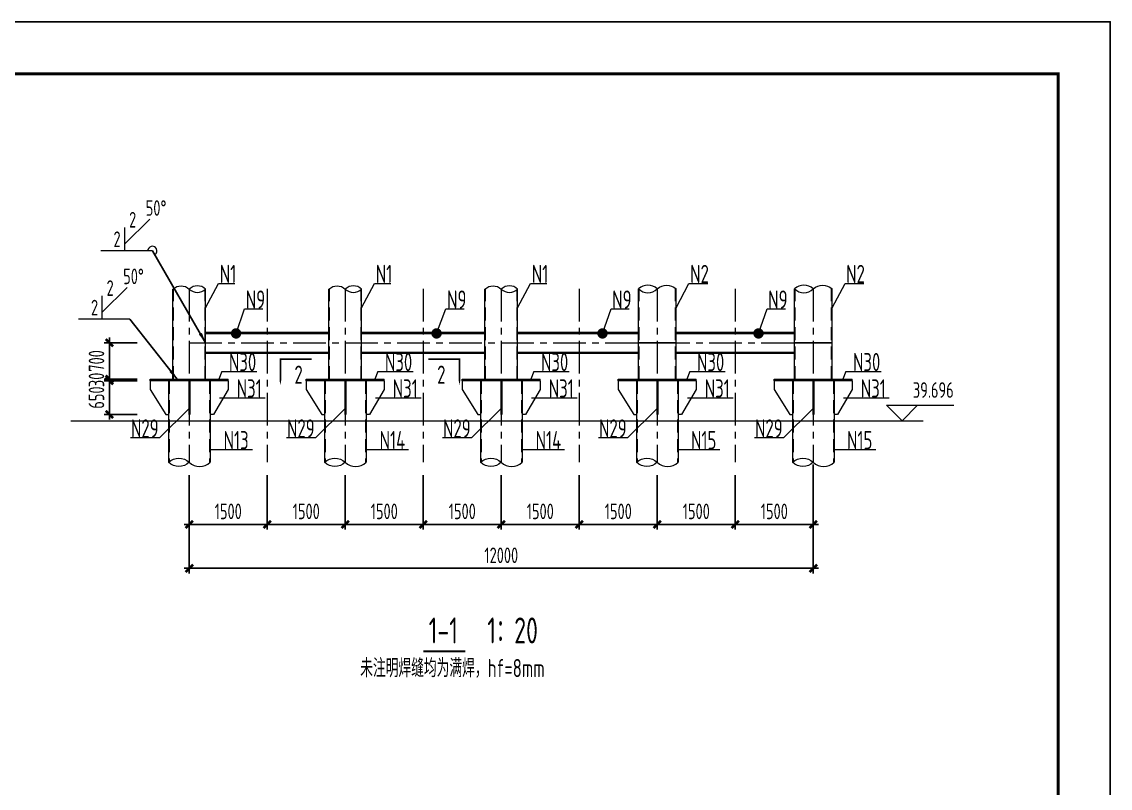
# Model space of a CAD drawing. Extents: x -2876908 to 633791, y -1383861 to 872234.
# Drawn here: x 529141 to 633791, y -1007135 to -933410 of the extents above; entities that cross this region are included whole.
import ezdxf
from ezdxf.enums import TextEntityAlignment as Align

# ---------------------------------------------------------------- set-up
doc = ezdxf.new("R2010")
doc.units = 0
doc.header["$LTSCALE"] = 5
doc.header["$MEASUREMENT"] = 0
for name, pattern in [('CENTER', [2, 1.25, -0.25, 0.25, -0.25]), ('DASH', [0.35, 0.25, -0.1]), ('DASHED', [0.75, 0.5, -0.25])]:
    doc.linetypes.add(name, pattern=pattern)
doc.layers.get('0').update_dxf_attribs({"linetype": 'CONTINUOUS', "lineweight": 25})
doc.layers.get('DEFPOINTS').update_dxf_attribs({"color": 35, "linetype": 'CONTINUOUS', "lineweight": 13})
for name, color, linetype, lineweight in [('1粗实线', 1, 'CONTINUOUS', 30), ('3中心线', 6, 'CENTER', 18), ('4虚线', 2, 'DASHED', 18), ('5标注', 3, 'CONTINUOUS', 15), ('6文本', 7, 'CONTINUOUS', 15), ('7边界线', 8, 'CONTINUOUS', 15), ('8轮廓线', 4, 'CONTINUOUS', 15), ('DIM', 3, 'CONTINUOUS', 0), ('HFZT', 5, 'CONTINUOUS', 15), ('REIND', 1, 'CONTINUOUS', 0), ('STXT_HF', 7, 'CONTINUOUS', 0), ('THIN', 7, 'CONTINUOUS', 0)]:
    doc.layers.add(name, color=color, linetype=linetype, lineweight=lineweight)
doc.layers.add('M_Dim', color=3, linetype='CONTINUOUS')
doc.styles.get("Standard").update_dxf_attribs({"font": '', "width": 0.7})
doc.styles.add('TSSD_Dimension', font='tssdeng.shx', dxfattribs={"width": 0.7, "bigfont": 'hztxt.shx'})
doc.styles.add('TSSD_Label', font='tssdeng.shx', dxfattribs={"width": 0.7, "bigfont": 'hztxt.shx'})
doc.styles.add('TSSD_NORM', font='tssdeng.shx', dxfattribs={"width": 0.7, "bigfont": 'hztxt.shx'})
doc.styles.get('Standard').set_extended_font_data('SimSun')
doc.dimstyles.new('SJSYB-(50)$7', dxfattribs={"dimscale": 50, "dimtxt": 3.5, "dimasz": 1.5, "dimexe": 1, "dimexo": 1, "dimgap": 0.65, "dimtad": 1, "dimdec": 0, "dimzin": 0, "dimdsep": 46, "dimtxsty": 'TSSD_NORM', "dimblk": 'OBLIQUE', "dimcen": 0, "dimclrd": 256, "dimclre": 256, "dimclrt": 7, "dimadec": 0, "dimazin": 0, "dimtfac": 1, "dimtdec": 0, "dimtmove": 1, "dimatfit": 3, "dimldrblk": 'NONE', "dimfxl": 4, "dimfxlon": 1, "dimtolj": 1, "dimtzin": 0, "dimlwd": -1, "dimlwe": -1, "dimarcsym": 0})
doc.dimstyles.new('TSSD_100_100', dxfattribs={"dimtxt": 300, "dimasz": 100, "dimexe": 100, "dimexo": 250, "dimgap": 100, "dimtad": 1, "dimdec": 0, "dimzin": 0, "dimdsep": 46, "dimtxsty": 'TSSD_Dimension', "dimblk": 'ARCHTICK', "dimblk1": 'ARCHTICK', "dimblk2": 'ARCHTICK', "dimcen": 0, "dimdle": 100, "dimclrt": 7, "dimadec": 0, "dimazin": 0, "dimtfac": 1, "dimtdec": 0, "dimtix": 1, "dimtmove": 2, "dimatfit": 3, "dimfxl": 1, "dimtolj": 1, "dimtzin": 0, "dimarcsym": 0})
doc.dimstyles.new('TSSD_LEADER_STYLE_200.0', dxfattribs={"dimtxt": 0.18, "dimasz": 200, "dimexe": 0.18, "dimexo": 0.0625, "dimgap": 0.09, "dimtad": 0, "dimtih": 1, "dimtoh": 1, "dimdec": 4, "dimzin": 0, "dimdsep": 46, "dimtxsty": 'Standard', "dimcen": 0.09, "dimadec": 0, "dimazin": 0, "dimtfac": 1, "dimtdec": 4, "dimtofl": 0, "dimtmove": 0, "dimatfit": 3, "dimfxl": 1, "dimtolj": 1, "dimtzin": 0, "dimarcsym": 0})

# ---------------------------------------------------------------- blocks, each defined once
blk = doc.blocks.new('施工设计图框')
at = {"color": 7, "linetype": 'Continuous'}
blk.add_lwpolyline([(-395.5, -13.5), (-395.5, 283.5), (24.5, 283.5), (24.5, -13.5), (-395.5, -13.5)], dxfattribs=at)
at = {"layer": '1粗实线', "color": 7, "linetype": 'Continuous', "const_width": 0.6}
blk.add_lwpolyline([(-370.5, -3.5), (-370.5, 273.5), (14.5, 273.5), (14.5, -3.5), (-370.5, -3.5)], dxfattribs=at)
at = {"layer": 'HFZT', "color": 2, "style": 'TSSD_NORM', "width": 0.7}
for tag, height, p in [('比例尺', 2.5, (7.25, 17.5)), ('图号', 2.5, (-20.49, 3.5)), ('日期', 2.5, (7.25, 3.5)), ('图名', 4, (-76.24, 0.75))]:
    blk.add_attdef(tag, text='', height=height, dxfattribs=at).set_placement(p, align=Align.MIDDLE)
blk = doc.blocks.new('_None')
blk = doc.blocks.new('_Oblique')
at = {"color": 0, "linetype": 'ByBlock', "lineweight": -2}
blk.add_line((-0.5, -0.5), (0.5, 0.5), dxfattribs=at)
blk = doc.blocks.new('_ArchTick')
at = {"color": 0, "linetype": 'ByBlock', "const_width": 0.5}
blk.add_lwpolyline([(-0.71, -0.71), (0.71, 0.71)], dxfattribs=at)
blk = doc.blocks.new('*D1439')
at = {"layer": 'DEFPOINTS', "color": 0, "transparency": 16777216}
for p in [(545244, -975778), (552744, -975778), (552744, -981755)]:
    blk.add_point(p, dxfattribs=at)
at = {"layer": 'DIM', "color": 0, "lineweight": -2, "transparency": 16777216}
for p, q in [((545244, -977028), (545244, -982255)), ((552744, -977028), (552744, -982255)), ((544744, -981755), (553244, -981755))]:
    blk.add_line(p, q, dxfattribs=at)
at = {"layer": 'DIM', "color": 0, "lineweight": -2, "transparency": 16777216, "xscale": 500, "yscale": 500, "zscale": 500, "rotation": 180}
blk.add_blockref('_ArchTick', (545244, -981755), dxfattribs=at)
at = {"layer": 'DIM', "color": 0, "lineweight": -2, "transparency": 16777216, "xscale": 500, "yscale": 500, "zscale": 500}
blk.add_blockref('_ArchTick', (552744, -981755), dxfattribs=at)
at = {"layer": 'DIM', "color": 7, "transparency": 16777216, "insert": (548994, -980505), "char_height": 1500, "attachment_point": 5, "style": 'TSSD_Dimension'}
blk.add_mtext('\\A1;1500', dxfattribs=at)
blk = doc.blocks.new('*D1440')
at = {"layer": 'DEFPOINTS', "color": 0, "transparency": 16777216}
for p in [(605244, -974750), (545244, -975778), (605244, -985980)]:
    blk.add_point(p, dxfattribs=at)
at = {"layer": 'DIM', "color": 0, "lineweight": -2, "transparency": 16777216}
for p, q in [((605244, -976000), (605244, -986480)), ((545244, -977028), (545244, -986480)), ((544744, -985980), (605744, -985980))]:
    blk.add_line(p, q, dxfattribs=at)
at = {"layer": 'DIM', "color": 0, "lineweight": -2, "transparency": 16777216, "xscale": 500, "yscale": 500, "zscale": 500, "rotation": 180}
blk.add_blockref('_ArchTick', (545244, -985980), dxfattribs=at)
at = {"layer": 'DIM', "color": 0, "lineweight": -2, "transparency": 16777216, "xscale": 500, "yscale": 500, "zscale": 500}
blk.add_blockref('_ArchTick', (605244, -985980), dxfattribs=at)
at = {"layer": 'DIM', "color": 7, "transparency": 16777216, "insert": (575244, -984730), "char_height": 1500, "attachment_point": 5, "style": 'TSSD_Dimension'}
blk.add_mtext('\\A1;12000', dxfattribs=at)
blk = doc.blocks.new('*D1441')
at = {"layer": 'DEFPOINTS', "color": 0, "transparency": 16777216}
for p in [(552744, -975778), (560244, -975778), (560244, -981755)]:
    blk.add_point(p, dxfattribs=at)
at = {"layer": 'DIM', "color": 0, "lineweight": -2, "transparency": 16777216}
for p, q in [((552744, -977028), (552744, -982255)), ((560244, -977028), (560244, -982255)), ((552244, -981755), (560744, -981755))]:
    blk.add_line(p, q, dxfattribs=at)
at = {"layer": 'DIM', "color": 0, "lineweight": -2, "transparency": 16777216, "xscale": 500, "yscale": 500, "zscale": 500, "rotation": 180}
blk.add_blockref('_ArchTick', (552744, -981755), dxfattribs=at)
at = {"layer": 'DIM', "color": 0, "lineweight": -2, "transparency": 16777216, "xscale": 500, "yscale": 500, "zscale": 500}
blk.add_blockref('_ArchTick', (560244, -981755), dxfattribs=at)
at = {"layer": 'DIM', "color": 7, "transparency": 16777216, "insert": (556494, -980505), "char_height": 1500, "attachment_point": 5, "style": 'TSSD_Dimension'}
blk.add_mtext('\\A1;1500', dxfattribs=at)
blk = doc.blocks.new('*D1442')
at = {"layer": 'DEFPOINTS', "color": 0, "transparency": 16777216}
for p in [(560244, -975778), (567744, -975778), (567744, -981755)]:
    blk.add_point(p, dxfattribs=at)
at = {"layer": 'DIM', "color": 0, "lineweight": -2, "transparency": 16777216}
for p, q in [((560244, -977028), (560244, -982255)), ((567744, -977028), (567744, -982255)), ((559744, -981755), (568244, -981755))]:
    blk.add_line(p, q, dxfattribs=at)
at = {"layer": 'DIM', "color": 0, "lineweight": -2, "transparency": 16777216, "xscale": 500, "yscale": 500, "zscale": 500, "rotation": 180}
blk.add_blockref('_ArchTick', (560244, -981755), dxfattribs=at)
at = {"layer": 'DIM', "color": 0, "lineweight": -2, "transparency": 16777216, "xscale": 500, "yscale": 500, "zscale": 500}
blk.add_blockref('_ArchTick', (567744, -981755), dxfattribs=at)
at = {"layer": 'DIM', "color": 7, "transparency": 16777216, "insert": (563994, -980505), "char_height": 1500, "attachment_point": 5, "style": 'TSSD_Dimension'}
blk.add_mtext('\\A1;1500', dxfattribs=at)
blk = doc.blocks.new('*D1443')
at = {"layer": 'DEFPOINTS', "color": 0, "transparency": 16777216}
for p in [(567744, -975778), (575244, -975778), (575244, -981755)]:
    blk.add_point(p, dxfattribs=at)
at = {"layer": 'DIM', "color": 0, "lineweight": -2, "transparency": 16777216}
for p, q in [((567744, -977028), (567744, -982255)), ((575244, -977028), (575244, -982255)), ((567244, -981755), (575744, -981755))]:
    blk.add_line(p, q, dxfattribs=at)
at = {"layer": 'DIM', "color": 0, "lineweight": -2, "transparency": 16777216, "xscale": 500, "yscale": 500, "zscale": 500, "rotation": 180}
blk.add_blockref('_ArchTick', (567744, -981755), dxfattribs=at)
at = {"layer": 'DIM', "color": 0, "lineweight": -2, "transparency": 16777216, "xscale": 500, "yscale": 500, "zscale": 500}
blk.add_blockref('_ArchTick', (575244, -981755), dxfattribs=at)
at = {"layer": 'DIM', "color": 7, "transparency": 16777216, "insert": (571494, -980505), "char_height": 1500, "attachment_point": 5, "style": 'TSSD_Dimension'}
blk.add_mtext('\\A1;1500', dxfattribs=at)
blk = doc.blocks.new('*D1444')
at = {"layer": 'DEFPOINTS', "color": 0, "transparency": 16777216}
for p in [(575244, -975778), (582744, -975778), (582744, -981755)]:
    blk.add_point(p, dxfattribs=at)
at = {"layer": 'DIM', "color": 0, "lineweight": -2, "transparency": 16777216}
for p, q in [((575244, -977028), (575244, -982255)), ((582744, -977028), (582744, -982255)), ((574744, -981755), (583244, -981755))]:
    blk.add_line(p, q, dxfattribs=at)
at = {"layer": 'DIM', "color": 0, "lineweight": -2, "transparency": 16777216, "xscale": 500, "yscale": 500, "zscale": 500, "rotation": 180}
blk.add_blockref('_ArchTick', (575244, -981755), dxfattribs=at)
at = {"layer": 'DIM', "color": 0, "lineweight": -2, "transparency": 16777216, "xscale": 500, "yscale": 500, "zscale": 500}
blk.add_blockref('_ArchTick', (582744, -981755), dxfattribs=at)
at = {"layer": 'DIM', "color": 7, "transparency": 16777216, "insert": (578994, -980505), "char_height": 1500, "attachment_point": 5, "style": 'TSSD_Dimension'}
blk.add_mtext('\\A1;1500', dxfattribs=at)
blk = doc.blocks.new('*D1445')
at = {"layer": 'DEFPOINTS', "color": 0, "transparency": 16777216}
for p in [(582744, -975778), (590244, -975778), (590244, -981755)]:
    blk.add_point(p, dxfattribs=at)
at = {"layer": 'DIM', "color": 0, "lineweight": -2, "transparency": 16777216}
for p, q in [((582744, -977028), (582744, -982255)), ((590244, -977028), (590244, -982255)), ((582244, -981755), (590744, -981755))]:
    blk.add_line(p, q, dxfattribs=at)
at = {"layer": 'DIM', "color": 0, "lineweight": -2, "transparency": 16777216, "xscale": 500, "yscale": 500, "zscale": 500, "rotation": 180}
blk.add_blockref('_ArchTick', (582744, -981755), dxfattribs=at)
at = {"layer": 'DIM', "color": 0, "lineweight": -2, "transparency": 16777216, "xscale": 500, "yscale": 500, "zscale": 500}
blk.add_blockref('_ArchTick', (590244, -981755), dxfattribs=at)
at = {"layer": 'DIM', "color": 7, "transparency": 16777216, "insert": (586494, -980505), "char_height": 1500, "attachment_point": 5, "style": 'TSSD_Dimension'}
blk.add_mtext('\\A1;1500', dxfattribs=at)
blk = doc.blocks.new('*D1446')
at = {"layer": 'DEFPOINTS', "color": 0, "transparency": 16777216}
for p in [(537574, -967933), (541494, -967933), (541494, -971183)]:
    blk.add_point(p, dxfattribs=at)
at = {"layer": 'DIM', "color": 0, "lineweight": -2, "transparency": 16777216}
for p, q in [((540244, -967933), (537074, -967933)), ((537574, -971683), (537574, -967433)), ((540244, -971183), (537074, -971183))]:
    blk.add_line(p, q, dxfattribs=at)
at = {"layer": 'DIM', "color": 0, "lineweight": -2, "transparency": 16777216, "xscale": 500, "yscale": 500, "zscale": 500}
for p, rotation in [((537574, -967933), 90), ((537574, -971183), 270)]:
    blk.add_blockref('_ArchTick', p, dxfattribs=dict(at, rotation=rotation))
at = {"layer": 'DIM', "color": 7, "transparency": 16777216, "insert": (536324, -969558), "char_height": 1500, "attachment_point": 5, "rotation": 90, "style": 'TSSD_Dimension'}
blk.add_mtext('\\A1;650', dxfattribs=at)
blk = doc.blocks.new('*D1447')
at = {"layer": 'DEFPOINTS', "color": 0, "transparency": 16777216}
for p in [(537574, -967783), (541494, -967783), (541494, -967933)]:
    blk.add_point(p, dxfattribs=at)
at = {"layer": 'DIM', "color": 0, "lineweight": -2, "transparency": 16777216}
for p, q in [((540244, -967783), (537074, -967783)), ((540244, -967933), (537074, -967933)), ((537574, -967783), (537574, -967283)), ((537574, -967933), (537574, -967783)), ((537574, -967933), (537574, -968433))]:
    blk.add_line(p, q, dxfattribs=at)
at = {"layer": 'DIM', "color": 0, "lineweight": -2, "transparency": 16777216, "xscale": 500, "yscale": 500, "zscale": 500}
for p, rotation in [((537574, -967783), 270), ((537574, -967933), 90)]:
    blk.add_blockref('_ArchTick', p, dxfattribs=dict(at, rotation=rotation))
at = {"layer": 'DIM', "color": 7, "transparency": 16777216, "insert": (536324, -967858), "char_height": 1500, "attachment_point": 5, "rotation": 90, "style": 'TSSD_Dimension'}
blk.add_mtext('\\A1;30', dxfattribs=at)
blk = doc.blocks.new('*D1448')
at = {"layer": 'DEFPOINTS', "color": 0, "transparency": 16777216}
for p in [(537574, -964283), (541494, -964283), (541494, -967783)]:
    blk.add_point(p, dxfattribs=at)
at = {"layer": 'DIM', "color": 0, "lineweight": -2, "transparency": 16777216}
for p, q in [((537574, -968283), (537574, -963783)), ((540244, -964283), (537074, -964283)), ((540244, -967783), (537074, -967783))]:
    blk.add_line(p, q, dxfattribs=at)
at = {"layer": 'DIM', "color": 0, "lineweight": -2, "transparency": 16777216, "xscale": 500, "yscale": 500, "zscale": 500}
for p, rotation in [((537574, -964283), 90), ((537574, -967783), 270)]:
    blk.add_blockref('_ArchTick', p, dxfattribs=dict(at, rotation=rotation))
at = {"layer": 'DIM', "color": 7, "transparency": 16777216, "insert": (536324, -966033), "char_height": 1500, "attachment_point": 5, "rotation": 90, "style": 'TSSD_Dimension'}
blk.add_mtext('\\A1;700', dxfattribs=at)
blk = doc.blocks.new('_WELD008')
at = {"color": 0, "linetype": 'ByBlock'}
for p, q in [((0, 0.3), (1.061, 1.361)), ((0, 0), (0, 1))]:
    blk.add_line(p, q, dxfattribs=at)
for tag, p in [('C', (1.286, 1.416)), ('B', (0.288, 0.856)), ('A', (-0.303, -0.009))]:
    blk.add_attdef(tag, text='', height=0.8, dxfattribs=at).set_placement(p, align=Align.CENTER)
blk = doc.blocks.new('*D1449')
at = {"layer": 'DEFPOINTS', "color": 0, "transparency": 16777216}
for p in [(590244, -975778), (597744, -975778), (597744, -981755)]:
    blk.add_point(p, dxfattribs=at)
at = {"layer": 'DIM', "color": 0, "lineweight": -2, "transparency": 16777216}
for p, q in [((590244, -977028), (590244, -982255)), ((597744, -977028), (597744, -982255)), ((589744, -981755), (598244, -981755))]:
    blk.add_line(p, q, dxfattribs=at)
at = {"layer": 'DIM', "color": 0, "lineweight": -2, "transparency": 16777216, "xscale": 500, "yscale": 500, "zscale": 500, "rotation": 180}
blk.add_blockref('_ArchTick', (590244, -981755), dxfattribs=at)
at = {"layer": 'DIM', "color": 0, "lineweight": -2, "transparency": 16777216, "xscale": 500, "yscale": 500, "zscale": 500}
blk.add_blockref('_ArchTick', (597744, -981755), dxfattribs=at)
at = {"layer": 'DIM', "color": 7, "transparency": 16777216, "insert": (593994, -980505), "char_height": 1500, "attachment_point": 5, "style": 'TSSD_Dimension'}
blk.add_mtext('\\A1;1500', dxfattribs=at)
blk = doc.blocks.new('*D1450')
at = {"layer": 'DEFPOINTS', "color": 0, "transparency": 16777216}
for p in [(597744, -975778), (605244, -975778), (605244, -981755)]:
    blk.add_point(p, dxfattribs=at)
at = {"layer": 'DIM', "color": 0, "lineweight": -2, "transparency": 16777216}
for p, q in [((597744, -977028), (597744, -982255)), ((605244, -977028), (605244, -982255)), ((597244, -981755), (605744, -981755))]:
    blk.add_line(p, q, dxfattribs=at)
at = {"layer": 'DIM', "color": 0, "lineweight": -2, "transparency": 16777216, "xscale": 500, "yscale": 500, "zscale": 500, "rotation": 180}
blk.add_blockref('_ArchTick', (597744, -981755), dxfattribs=at)
at = {"layer": 'DIM', "color": 0, "lineweight": -2, "transparency": 16777216, "xscale": 500, "yscale": 500, "zscale": 500}
blk.add_blockref('_ArchTick', (605244, -981755), dxfattribs=at)
at = {"layer": 'DIM', "color": 7, "transparency": 16777216, "insert": (601494, -980505), "char_height": 1500, "attachment_point": 5, "style": 'TSSD_Dimension'}
blk.add_mtext('\\A1;1500', dxfattribs=at)

msp = doc.modelspace()

# ---------------------------------------------------------------- linework, layer by layer
at = {"layer": '3中心线', "ltscale": 500}
for p, q in [((545243.806, -959111.558), (545243.806, -975777.804)), ((552743.806, -959111.558), (552743.806, -975777.804)), ((560243.806, -959111.558), (560243.806, -975777.804)), ((567743.806, -959111.558), (567743.806, -975777.804)), ((575243.806, -959111.558), (575243.806, -975777.804)), ((582743.806, -959111.558), (582743.806, -975777.804)), ((590243.806, -959111.558), (590243.806, -975777.804)), ((597743.806, -959111.558), (597743.806, -975777.804)), ((605243.806, -959111.558), (605243.806, -975777.804)), ((545243.806, -964282.661), (607043.806, -964282.661))]:
    msp.add_line(p, q, dxfattribs=at)
at = {"layer": '4虚线', "ltscale": 500}
for p, q in [((543718.806, -967782.661), (543718.806, -959125.48)), ((546768.806, -967782.661), (546768.806, -959125.48)), ((558718.806, -967782.661), (558718.806, -959125.48)), ((561768.806, -967782.661), (561768.806, -959125.48)), ((573718.806, -967782.661), (573718.806, -959125.48)), ((576768.806, -967782.661), (576768.806, -959125.48)), ((588503.806, -967782.661), (588503.806, -959165.269)), ((591983.806, -967782.661), (591983.806, -959111.558)), ((603503.806, -967782.661), (603503.806, -959165.269)), ((606983.806, -967782.661), (606983.806, -959111.558)), ((543303.806, -967932.661), (543303.806, -975777.804)), ((547183.806, -967932.661), (547183.806, -975777.804)), ((558303.806, -967932.661), (558303.806, -975777.804)), ((562183.806, -967932.661), (562183.806, -975777.804)), ((573303.806, -967932.661), (573303.806, -975777.804)), ((577183.806, -967932.661), (577183.806, -975777.804)), ((588303.806, -967932.661), (588303.806, -975777.804)), ((592183.806, -967932.661), (592183.806, -975777.804)), ((603303.806, -967932.661), (603303.806, -975777.804)), ((607183.806, -967932.661), (607183.806, -975777.804))]:
    msp.add_line(p, q, dxfattribs=at)
at = {"layer": '5标注'}
for p, q in [((549745.017, -963387.661), (550568.112, -961037.475)), ((550568.112, -961037.475), (552324.65, -961037.475)), ((569921.36, -961037.475), (571677.899, -961037.475)), ((584974.389, -963387.661), (585797.484, -961037.475)), ((585797.484, -961037.475), (587554.022, -961037.475)), ((599974.389, -963387.661), (600797.484, -961037.475)), ((600797.484, -961037.475), (602554.022, -961037.475)), ((548369.313, -967048.234), (548089.607, -967782.661)), ((548369.313, -967048.234), (551756.655, -967048.234)), ((563369.313, -967048.234), (563089.607, -967782.661)), ((563369.313, -967048.234), (566756.655, -967048.234)), ((578369.313, -967048.234), (578089.607, -967782.661)), ((578369.313, -967048.234), (581756.655, -967048.234)), ((593369.313, -967048.234), (593089.607, -967782.661)), ((593369.313, -967048.234), (596756.655, -967048.234)), ((608369.313, -967048.234), (608089.607, -967782.661)), ((608369.313, -967048.234), (611756.655, -967048.234)), ((548149.824, -969588.448), (552533.507, -969588.448)), ((563149.824, -969588.448), (567533.507, -969588.448)), ((578149.824, -969588.448), (582533.507, -969588.448)), ((593149.824, -969588.448), (597533.507, -969588.448)), ((608149.824, -969588.448), (612533.507, -969588.448)), ((542367.776, -973439.155), (545193.806, -970642.501)), ((557367.776, -973439.155), (560193.806, -970642.501)), ((572367.776, -973439.155), (575193.806, -970642.501)), ((587367.776, -973439.155), (590193.806, -970642.501)), ((602367.776, -973439.155), (605193.806, -970642.501)), ((542367.776, -973439.155), (539601.843, -973439.155)), ((557367.776, -973439.155), (554601.843, -973439.155)), ((572367.776, -973439.155), (569601.843, -973439.155)), ((587367.776, -973439.155), (584601.843, -973439.155)), ((602367.776, -973439.155), (599601.843, -973439.155)), ((547243.806, -974562.046), (551311.153, -974562.046)), ((562243.806, -974562.046), (566311.153, -974562.046)), ((577243.806, -974562.046), (581311.153, -974562.046)), ((592183.806, -974562.046), (596251.153, -974562.046)), ((607183.806, -974562.046), (611251.153, -974562.046))]:
    msp.add_line(p, q, dxfattribs=at)
at = {"layer": '5标注', "linetype": 'DASH', "ltscale": 500, "const_width": 150, "flags": 128}
for points in [[(588443.806, -964282.661), (592043.806, -964282.661)], [(603443.806, -964282.661), (607043.806, -964282.661)]]:
    msp.add_lwpolyline(points, dxfattribs=at)
at = {"layer": '5标注', "flags": 128}
for points in [[(557006.969, -965859.077, 150, 150, 0), (554006.969, -965859.077, 150, 150, 0), (554006.969, -967359.077, 350, 0, 0), (554006.969, -968359.077, 0, 0, 0)], [(568227.522, -965859.077, 150, 150, 0), (571227.522, -965859.077, 150, 150, 0), (571227.522, -967359.077, 350, 0, 0), (571227.522, -968359.077, 0, 0, 0)]]:
    msp.add_lwpolyline(points, format="xyseb", dxfattribs=at)
at = {"layer": '7边界线'}
msp.add_line((533873.795, -971782.661), (615798.015, -971782.661), dxfattribs=at)
at = {"layer": '8轮廓线'}
for p, q in [((543668.806, -967782.661), (543668.806, -959125.48)), ((546818.806, -967782.661), (546818.806, -959125.48)), ((558668.806, -967782.661), (558668.806, -959125.48)), ((561818.806, -967782.661), (561818.806, -959125.48)), ((573668.806, -967782.661), (573668.806, -959125.48)), ((576818.806, -967782.661), (576818.806, -959125.48)), ((588443.806, -967782.661), (588443.806, -959111.558)), ((592043.806, -967782.661), (592043.806, -959111.558)), ((603443.806, -967782.661), (603443.806, -959111.558)), ((607043.806, -967782.661), (607043.806, -959111.558)), ((546818.806, -963282.661), (558668.806, -963282.661)), ((546818.806, -963387.661), (558668.806, -963387.661)), ((561818.806, -963282.661), (573668.806, -963282.661)), ((561818.806, -963387.661), (573668.806, -963387.661)), ((576818.806, -963282.661), (588443.806, -963282.661)), ((576818.806, -963387.661), (588443.806, -963387.661)), ((592043.806, -963282.661), (603443.806, -963282.661)), ((592043.806, -963387.661), (603443.806, -963387.661)), ((546818.806, -965177.661), (558668.806, -965177.661)), ((546818.806, -965282.661), (558668.806, -965282.661)), ((561818.806, -965177.661), (573668.806, -965177.661)), ((561818.806, -965282.661), (573668.806, -965282.661)), ((576818.806, -965177.661), (588443.806, -965177.661)), ((576818.806, -965282.661), (588443.806, -965282.661)), ((592043.806, -965177.661), (603443.806, -965177.661)), ((592043.806, -965282.661), (603443.806, -965282.661)), ((541493.806, -967932.661), (541493.806, -967782.661)), ((541493.806, -967782.661), (548993.806, -967782.661)), ((548993.806, -967932.661), (541493.806, -967932.661)), ((541493.806, -967932.661), (541493.806, -968782.661)), ((543243.806, -967782.661), (547243.806, -967782.661)), ((543243.806, -967932.661), (543243.806, -975777.804)), ((545193.806, -967932.661), (545193.806, -971182.661)), ((545293.806, -967932.661), (545293.806, -971182.661)), ((547243.806, -967932.661), (547243.806, -975777.804)), ((548993.806, -967932.661), (548993.806, -967782.661)), ((548993.806, -967932.661), (548993.806, -968782.661)), ((556493.806, -967932.661), (556493.806, -967782.661)), ((556493.806, -967782.661), (563993.806, -967782.661)), ((563993.806, -967932.661), (556493.806, -967932.661)), ((556493.806, -967932.661), (556493.806, -968782.661)), ((558243.806, -967782.661), (562243.806, -967782.661)), ((558243.806, -967932.661), (558243.806, -975777.804)), ((560193.806, -967932.661), (560193.806, -971182.661)), ((560293.806, -967932.661), (560293.806, -971182.661)), ((562243.806, -967932.661), (562243.806, -975777.804)), ((563993.806, -967932.661), (563993.806, -967782.661)), ((563993.806, -967932.661), (563993.806, -968782.661)), ((571493.806, -967932.661), (571493.806, -967782.661)), ((571493.806, -967782.661), (578993.806, -967782.661)), ((578993.806, -967932.661), (571493.806, -967932.661)), ((571493.806, -967932.661), (571493.806, -968782.661)), ((573243.806, -967782.661), (577243.806, -967782.661)), ((573243.806, -967932.661), (573243.806, -975777.804)), ((575193.806, -967932.661), (575193.806, -971182.661)), ((575293.806, -967932.661), (575293.806, -971182.661)), ((577243.806, -967932.661), (577243.806, -975777.804)), ((578993.806, -967932.661), (578993.806, -967782.661)), ((578993.806, -967932.661), (578993.806, -968782.661)), ((586493.806, -967932.661), (586493.806, -967782.661)), ((586493.806, -967782.661), (593993.806, -967782.661)), ((593993.806, -967932.661), (586493.806, -967932.661)), ((586493.806, -967932.661), (586493.806, -968782.661)), ((588243.806, -967782.661), (592243.806, -967782.661)), ((588243.806, -967932.661), (588243.806, -975777.804)), ((590193.806, -967932.661), (590193.806, -971182.661)), ((590293.806, -967932.661), (590293.806, -971182.661)), ((592243.806, -967932.661), (592243.806, -975777.804)), ((593993.806, -967932.661), (593993.806, -967782.661)), ((593993.806, -967932.661), (593993.806, -968782.661)), ((601493.806, -967932.661), (601493.806, -967782.661)), ((601493.806, -967782.661), (608993.806, -967782.661)), ((608993.806, -967932.661), (601493.806, -967932.661)), ((601493.806, -967932.661), (601493.806, -968782.661)), ((603243.806, -967782.661), (607243.806, -967782.661)), ((603243.806, -967932.661), (603243.806, -975777.804)), ((605193.806, -967932.661), (605193.806, -971182.661)), ((605293.806, -967932.661), (605293.806, -971182.661)), ((607243.806, -967932.661), (607243.806, -975777.804)), ((608993.806, -967932.661), (608993.806, -967782.661)), ((608993.806, -967932.661), (608993.806, -968782.661)), ((541493.806, -968782.661), (542993.806, -971182.661)), ((548993.806, -968782.661), (547572.326, -971182.661)), ((556493.806, -968782.661), (557993.806, -971182.661)), ((563993.806, -968782.661), (562572.326, -971182.661)), ((571493.806, -968782.661), (572993.806, -971182.661)), ((578993.806, -968782.661), (577572.326, -971182.661)), ((586493.806, -968782.661), (587993.806, -971182.661)), ((593993.806, -968782.661), (592572.326, -971182.661)), ((601493.806, -968782.661), (602993.806, -971182.661)), ((608993.806, -968782.661), (607572.326, -971182.661)), ((542993.806, -971182.661), (543243.806, -971182.661)), ((545293.806, -971182.661), (545193.806, -971182.661)), ((547572.326, -971182.661), (547243.806, -971182.661)), ((557993.806, -971182.661), (558243.806, -971182.661)), ((560293.806, -971182.661), (560193.806, -971182.661)), ((562572.326, -971182.661), (562243.806, -971182.661)), ((572993.806, -971182.661), (573243.806, -971182.661)), ((575293.806, -971182.661), (575193.806, -971182.661)), ((577572.326, -971182.661), (577243.806, -971182.661)), ((587993.806, -971182.661), (588243.806, -971182.661)), ((590293.806, -971182.661), (590193.806, -971182.661)), ((592572.326, -971182.661), (592243.806, -971182.661)), ((602993.806, -971182.661), (603243.806, -971182.661)), ((605293.806, -971182.661), (605193.806, -971182.661)), ((607572.326, -971182.661), (607243.806, -971182.661))]:
    msp.add_line(p, q, dxfattribs=at)
at = {"layer": 'M_Dim'}
msp.add_lwpolyline([(567756.127, -993962.568, 200, 200, 0), (571778.026, -993962.568, 200, 200, 0)], format="xyseb", dxfattribs=at)
at = {"layer": 'REIND', "const_width": 500}
for points in [[(549495.017, -963387.661, 1), (549995.017, -963387.661, 1)], [(568773.265, -963387.661, 1), (569273.265, -963387.661, 1)], [(584724.389, -963387.661, 1), (585224.389, -963387.661, 1)], [(599724.389, -963387.661, 1), (600224.389, -963387.661, 1)]]:
    msp.add_lwpolyline(points, format="xyb", close=True, dxfattribs=at)
at = {"layer": 'STXT_HF'}
for p, q in [((541694.847, -955451.246), (536758.532, -955451.246)), ((539529.407, -962025.184), (534593.092, -962025.184))]:
    msp.add_line(p, q, dxfattribs=at)
msp.add_arc((541694.847, -955451.246), 444.741, 308.05010096, 180, dxfattribs=at)
at = {"layer": 'THIN'}
for p, q in [((613774.442, -971782.661), (612274.442, -970282.661)), ((612274.442, -970282.661), (615274.442, -970282.661)), ((613774.442, -971782.661), (615274.442, -970282.661)), ((615274.442, -970282.661), (618740.788, -970282.661)), ((596925.672, -971782.661), (614948.442, -971782.661))]:
    msp.add_line(p, q, dxfattribs=at)
for points in [[(543668.806, -959125.48, -0.4), (545243.806, -959125.48, 0.4), (546818.806, -959125.48, 0.4), (545243.806, -959125.48, -0.4)], [(558668.806, -959125.48, -0.4), (560243.806, -959125.48, 0.4), (561818.806, -959125.48, 0.4), (560243.806, -959125.48, -0.4)], [(573668.806, -959125.48, -0.4), (575243.806, -959125.48, 0.4), (576818.806, -959125.48, 0.4), (575243.806, -959125.48, -0.4)], [(590243.806, -959111.558, 0.4), (588443.806, -959111.558, 0.4), (590243.806, -959111.558, -0.4), (592043.806, -959111.558, -0.4)], [(605243.806, -959111.558, 0.4), (603443.806, -959111.558, 0.4), (605243.806, -959111.558, -0.4), (607043.806, -959111.558, -0.4)], [(545243.806, -975777.804, -0.4), (543243.806, -975777.804, -0.4), (545243.806, -975777.804, 0.4), (547243.806, -975777.804, 0.4)], [(560243.806, -975777.804, -0.4), (558243.806, -975777.804, -0.4), (560243.806, -975777.804, 0.4), (562243.806, -975777.804, 0.4)], [(575243.806, -975777.804, -0.4), (573243.806, -975777.804, -0.4), (575243.806, -975777.804, 0.4), (577243.806, -975777.804, 0.4)], [(590243.806, -975777.804, -0.4), (588243.806, -975777.804, -0.4), (590243.806, -975777.804, 0.4), (592243.806, -975777.804, 0.4)], [(605243.806, -975777.804, -0.4), (603243.806, -975777.804, -0.4), (605243.806, -975777.804, 0.4), (607243.806, -975777.804, 0.4)]]:
    msp.add_lwpolyline(points, format="xyb", dxfattribs=at)

# ---------------------------------------------------------------- block references
at = {"xscale": 500, "yscale": 500, "zscale": 500}
msp.add_blockref('施工设计图框', (621543.434, -1075159.694), dxfattribs=at)
at = {"layer": 'STXT_HF'}
ref = msp.add_blockref('_WELD008', (539052.306, -955451.246), dxfattribs=dict(at, xscale=2250, yscale=2250, zscale=2250))
ref.add_attrib('2', '2', dxfattribs={"height": 1500, "style": 'TSSD_Label', "width": 0.7}).set_placement((539802.306, -952451.246), align=Align.MIDDLE_CENTER)
ref.add_attrib('2', '2', dxfattribs={"height": 1500, "style": 'TSSD_Label', "width": 0.7}).set_placement((538302.306, -954326.246), align=Align.MIDDLE_CENTER)
ref.add_attrib('50%%d', '50%%d', dxfattribs={"height": 1500, "style": 'TSSD_Label', "width": 0.7}).set_placement((542052.306, -951326.246), align=Align.MIDDLE_CENTER)
ref = msp.add_blockref('_WELD008', (536886.866, -962025.184), dxfattribs=dict(at, xscale=2250, yscale=2250, zscale=2250))
ref.add_attrib('2', '2', dxfattribs={"height": 1500, "style": 'TSSD_Label', "width": 0.7}).set_placement((537636.866, -959025.184), align=Align.MIDDLE_CENTER)
ref.add_attrib('2', '2', dxfattribs={"height": 1500, "style": 'TSSD_Label', "width": 0.7}).set_placement((536136.866, -960900.184), align=Align.MIDDLE_CENTER)
ref.add_attrib('50%%d', '50%%d', dxfattribs={"height": 1500, "style": 'TSSD_Label', "width": 0.7}).set_placement((539886.866, -957900.184), align=Align.MIDDLE_CENTER)

# ---------------------------------------------------------------- texts
at = {"layer": '5标注', "color": 7, "style": 'TSSD_NORM', "width": 0.7}
msp.add_text('未注明焊缝均为满焊，hf=8mm', height=1750, dxfattribs=at).set_placement((570549.792, -995510.685), align=Align.MIDDLE)
at = {"layer": '5标注', "color": 7, "char_height": 1750, "style": 'TSSD_NORM'}
for s, insert, attachment_point in [('N1', (548174.401, -958539.79), 7), ('N1', (563174.401, -958539.79), 7), ('N1', (578174.401, -958539.79), 7), ('N2', (593399.401, -958539.79), 7), ('N2', (608399.401, -958539.79), 7), ('N9', (550675.612, -961004.975), 7), ('N9', (570028.86, -961004.975), 7), ('N9', (585904.984, -961004.975), 7), ('N9', (600904.984, -961004.975), 7), ('N30', (549057.554, -967015.734), 7), ('N30', (564057.554, -967015.734), 7), ('N30', (579057.554, -967015.734), 7), ('N30', (594057.554, -967015.734), 7), ('N30', (609057.554, -967015.734), 7), ('N31', (549802.597, -969555.948), 7), ('N31', (564802.597, -969555.948), 7), ('N31', (579802.597, -969555.948), 7), ('N31', (594802.597, -969555.948), 7), ('N31', (609802.597, -969555.948), 7), ('N29', (542300.944, -973406.655), 9), ('N29', (557300.944, -973406.655), 9), ('N29', (572300.944, -973406.655), 9), ('N29', (587300.944, -973406.655), 9), ('N29', (602300.944, -973406.655), 9), ('N13', (548542.301, -974529.546), 7), ('N14', (563542.301, -974529.546), 7), ('N14', (578542.301, -974529.546), 7), ('N15', (593482.301, -974529.546), 7), ('N15', (608482.301, -974529.546), 7)]:
    msp.add_mtext(s, dxfattribs=dict(at, insert=insert, attachment_point=attachment_point))
at = {"layer": '6文本', "style": 'TSSD_NORM', "width": 0.7}
for p in [(555756.969, -967359.077), (569477.522, -967359.077)]:
    msp.add_text('2', height=1750, dxfattribs=at).set_placement(p, align=Align.MIDDLE_CENTER)
for s, p in [('1-1', (569670.206, -991959.362)), ('1：20', (576333.898, -991959.362))]:
    msp.add_text(s, height=2500, dxfattribs=at).set_placement(p, align=Align.MIDDLE)
at = {"layer": 'DIM', "color": 7, "style": 'TSSD_Dimension', "width": 0.7}
msp.add_text('39.696', height=1500, dxfattribs=at).set_placement((618740.788, -970032.661), align=Align.BOTTOM_RIGHT)

# ---------------------------------------------------------------- dimensions: what is measured, and where the dimension line sits
at = {"layer": 'DIM'}
for base, p1, p2, picture, middle in [((537573.56, -964282.661), (541493.806, -967782.661), (541493.806, -964282.661), '*D1448', (536323.56, -966032.661)), ((537573.56, -967932.661), (541493.806, -971182.661), (541493.806, -967932.661), '*D1446', (536323.56, -969557.661))]:
    dim = msp.add_linear_dim(base=base, p1=p1, p2=p2, angle=90, dimstyle='TSSD_100_100', override={"dimtxt": 1500, "dimasz": 500, "dimexe": 500, "dimexo": 1250, "dimgap": 500, "dimlfac": 0.2, "dimdle": 500}, dxfattribs=at)
    dim.commit()
    dim.dimension.update_dxf_attribs({"geometry": picture, "text_midpoint": middle})
dim = msp.add_linear_dim(base=(537573.56, -967782.661), p1=(541493.806, -967932.661), p2=(541493.806, -967782.661), angle=90, dimstyle='TSSD_100_100', override={"dimtxt": 1500, "dimasz": 500, "dimexe": 500, "dimexo": 1250, "dimgap": 500, "dimlfac": 0.2, "dimdle": 500}, dxfattribs=at)
dim.commit()
dim.dimension.update_dxf_attribs({"geometry": '*D1447', "text_midpoint": (536323.56, -967857.661), "dimtype": 160})
for base, p1, p2, picture, middle in [((605243.806, -985980.317), (545243.806, -975777.804), (605243.806, -974749.97), '*D1440', (575243.806, -984730.317)), ((552743.806, -981754.83), (545243.806, -975777.804), (552743.806, -975777.804), '*D1439', (548993.806, -980504.83)), ((560243.806, -981754.83), (552743.806, -975777.804), (560243.806, -975777.804), '*D1441', (556493.806, -980504.83)), ((567743.806, -981754.83), (560243.806, -975777.804), (567743.806, -975777.804), '*D1442', (563993.806, -980504.83)), ((575243.806, -981754.83), (567743.806, -975777.804), (575243.806, -975777.804), '*D1443', (571493.806, -980504.83)), ((582743.806, -981754.83), (575243.806, -975777.804), (582743.806, -975777.804), '*D1444', (578993.806, -980504.83)), ((590243.806, -981754.83), (582743.806, -975777.804), (590243.806, -975777.804), '*D1445', (586493.806, -980504.83)), ((597743.806, -981754.83), (590243.806, -975777.804), (597743.806, -975777.804), '*D1449', (593993.806, -980504.83)), ((605243.806, -981754.83), (597743.806, -975777.804), (605243.806, -975777.804), '*D1450', (601493.806, -980504.83))]:
    dim = msp.add_linear_dim(base=base, p1=p1, p2=p2, dimstyle='TSSD_100_100', override={"dimtxt": 1500, "dimasz": 500, "dimexe": 500, "dimexo": 1250, "dimgap": 500, "dimlfac": 0.2, "dimdle": 500}, dxfattribs=at)
    dim.commit()
    dim.dimension.update_dxf_attribs({"geometry": picture, "text_midpoint": middle})

# ---------------------------------------------------------------- leaders
at = {"layer": '5标注', "annotation_type": 0, "has_hookline": 1, "hookline_direction": 0}
for points, text_width in [([(546818.806, -960922.477), (548066.901, -958572.29), (548141.901, -958572.29)], 1460.577), ([(561818.806, -960922.477), (563066.901, -958572.29), (563141.901, -958572.29)], 1460.577), ([(576818.806, -960922.477), (578066.901, -958572.29), (578141.901, -958572.29)], 1460.577), ([(592043.806, -960922.477), (593291.901, -958572.29), (593366.901, -958572.29)], 1696.154), ([(607043.806, -960922.477), (608291.901, -958572.29), (608366.901, -958572.29)], 1696.154)]:
    msp.add_leader(points, dimstyle='SJSYB-(50)$7', override={"dimgap": 0.65, "dimtad": 1}, dxfattribs=dict(at, text_width=text_width))
at = {"layer": '5标注'}
msp.add_leader([(569023.265, -963387.661), (569921.36, -961037.475)], dimstyle='SJSYB-(50)$7', override={"dimgap": 0.65, "dimtad": 1}, dxfattribs=at)
at = {"layer": 'STXT_HF'}
for points in [[(546818.806, -964282.661), (541694.847, -955451.246)], [(544090.163, -967782.661), (539529.407, -962025.184)]]:
    msp.add_leader(points, dimstyle='TSSD_LEADER_STYLE_200.0', override={"dimasz": 1000}, dxfattribs=at)

doc.saveas('drawing.dxf')
